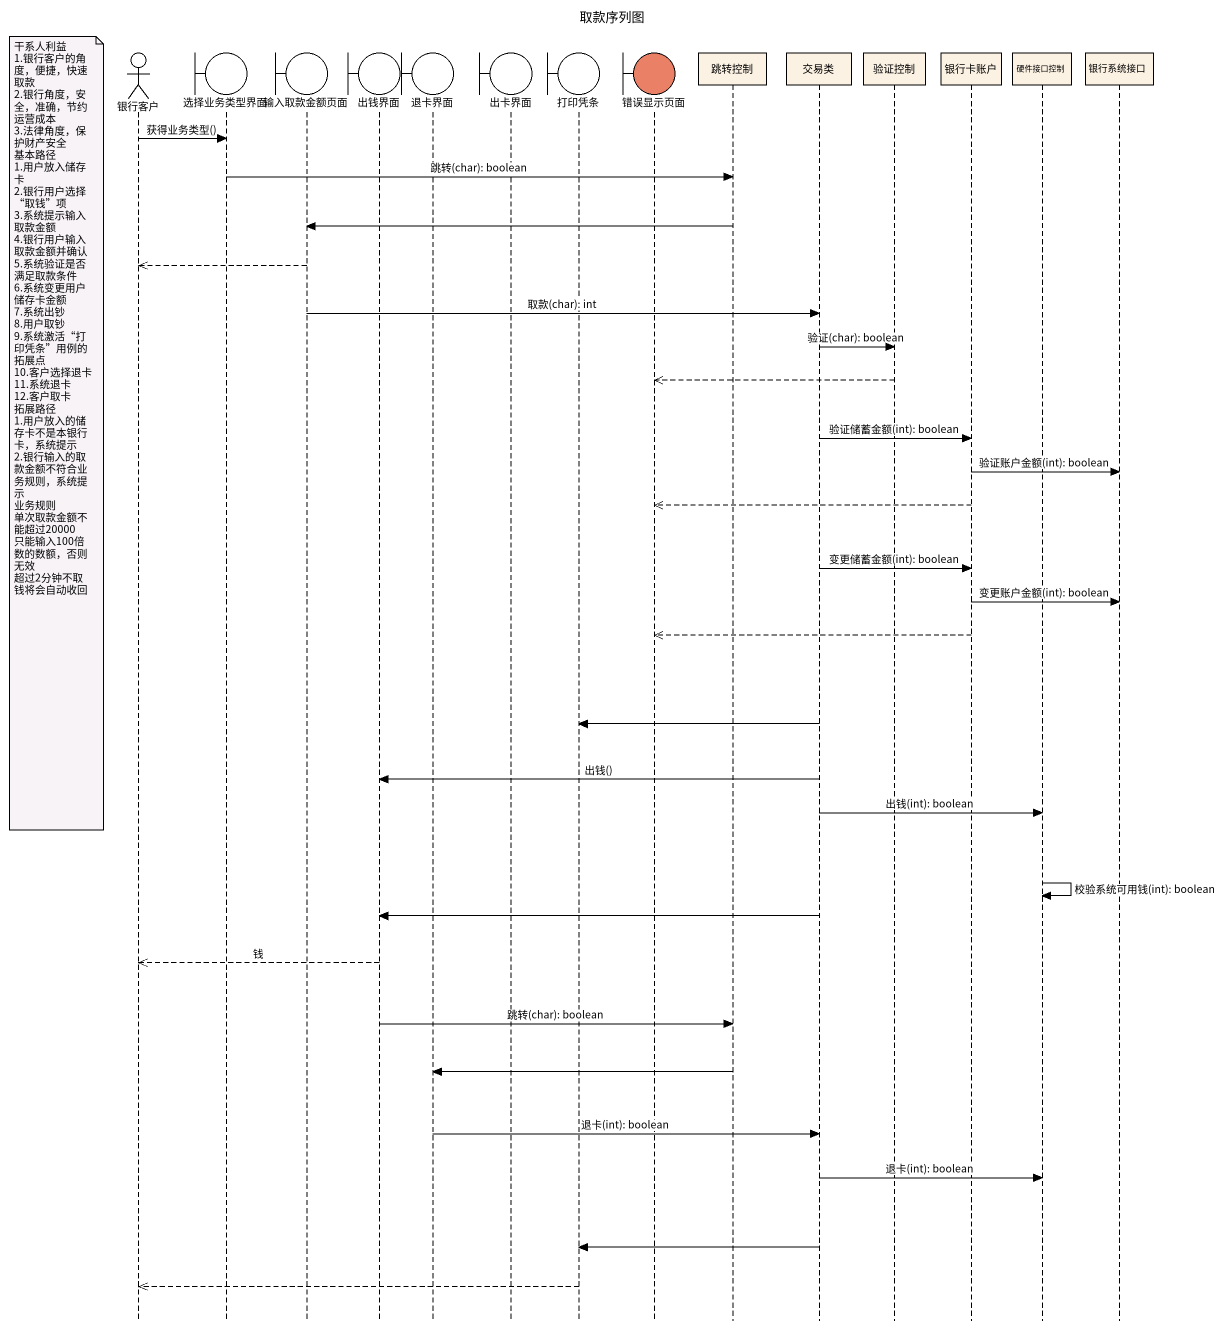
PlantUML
@startuml
title 取款序列图
hide footbox
actor 银行客户
boundary 选择业务类型界面
boundary 输入取款金额页面
boundary 出钱界面
boundary 退卡界面
boundary 出卡界面
boundary 打印凭条
boundary 错误显示页面 #EA8066
participant 跳转控制
participant 交易类
participant 验证控制
participant 银行卡账户
participant 硬件接口控制
participant 银行系统接口

银行客户 -> 选择业务类型界面 : 获得业务类型()
选择业务类型界面 -> 跳转控制 : 跳转(char): boolean
跳转控制 -> 输入取款金额页面
输入取款金额页面 -->> 银行客户
输入取款金额页面 -> 交易类 : 取款(char): int
交易类 -> 验证控制 : 验证(char): boolean
验证控制 -->> 错误显示页面
note left of 银行客户
  干系人利益
  1.银行客户的角度，便捷，快速取款
  2.银行角度，安全，准确，节约运营成本
  3.法律角度，保护财产安全
  基本路径
  1.用户放入储存卡
  2.银行用户选择“取钱”项
  3.系统提示输入取款金额
  4.银行用户输入取款金额并确认
  5.系统验证是否满足取款条件
  6.系统变更用户储存卡金额
  7.系统出钞
  8.用户取钞
  9.系统激活“打印凭条”用例的拓展点
  10.客户选择退卡
  11.系统退卡
  12.客户取卡
  拓展路径
  1.用户放入的储存卡不是本银行卡，系统提示
  2.银行输入的取款金额不符合业务规则，系统提示
  业务规则
  单次取款金额不能超过20000
  只能输入100倍数的数额，否则无效
  超过2分钟不取钱将会自动收回
end note
交易类 -> 银行卡账户 : 验证储蓄金额(int): boolean
银行卡账户 -> 银行系统接口 : 验证账户金额(int): boolean
银行卡账户 -->> 错误显示页面
交易类 -> 银行卡账户 : 变更储蓄金额(int): boolean
银行卡账户 -> 银行系统接口 : 变更账户金额(int): boolean
银行卡账户 -->> 错误显示页面
交易类 -> 打印凭条
交易类 -> 出钱界面 : 出钱()
交易类 -> 硬件接口控制 : 出钱(int): boolean
硬件接口控制 -> 硬件接口控制 : 校验系统可用钱(int): boolean
交易类 -> 出钱界面
出钱界面 -->> 银行客户 : 钱
出钱界面 -> 跳转控制 : 跳转(char): boolean
跳转控制 -> 退卡界面
退卡界面 -> 交易类 : 退卡(int): boolean
交易类 -> 硬件接口控制 : 退卡(int): boolean
交易类 -> 打印凭条
打印凭条 -->> 银行客户
@enduml
